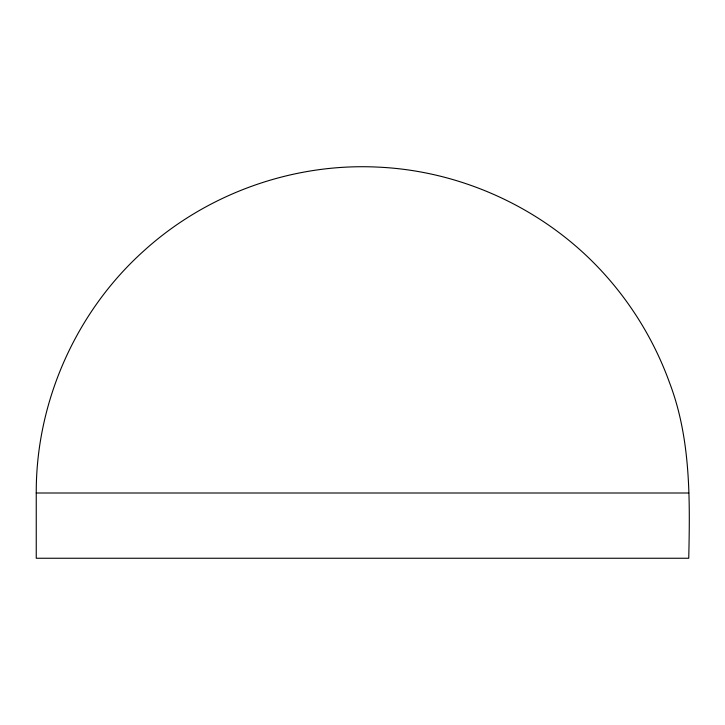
<?xml version="1.0" encoding="UTF-8"?>
<svg xmlns="http://www.w3.org/2000/svg" width="725" height="725" viewBox="0 0 725 725"><rect width="100%" height="100%" fill="white"/><g stroke="black" fill="none" stroke-linecap="round" stroke-linejoin="round"><path stroke-width="1.09" d="M36.25 493C35.906 402.076 75.808 312.067 143.405 251.267C206.598 193.648 293.027 162.708 378.432 167.14L378.486 167.14C463.946 171.082 546.976 210.35 604.233 273.905C632.88 305.597 655.228 342.889 669.683 383.09C690.889 438.897 690.01 499.534 688.75 558.25L36.25 558.25L36.25 493L688.75 493"/></g></svg>
